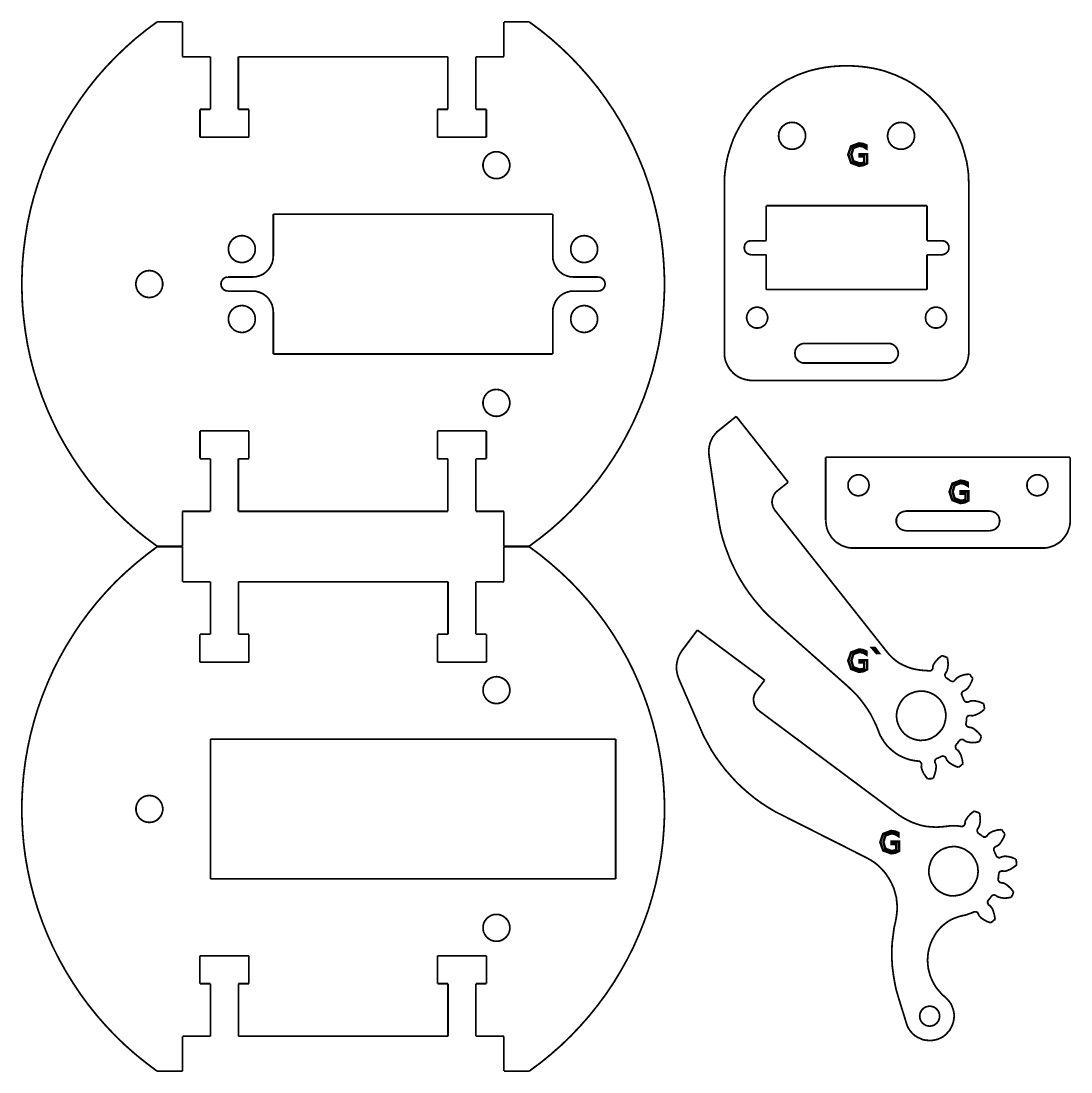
# Model space of a CAD drawing. Extents: x 0.1 to 17.8, y 0.2 to 8.7.
# Drawn here: x 7.062 to 11.5, y 4.226 to 8.665 of the extents above; entities that cross this region are included whole.
import ezdxf

# ---------------------------------------------------------------- set-up
doc = ezdxf.new("R2010")
doc.units = 0
doc.layers.get('0').update_dxf_attribs({"linetype": 'CONTINUOUS'})

msp = doc.modelspace()

# ---------------------------------------------------------------- linework, layer by layer
at = {"color": 0, "const_width": 0.007385}
for points in [[(7.63747, 8.66103), (7.59114, 8.62663), (7.54633, 8.59071), (7.50315, 8.55214), (7.46197, 8.51258), (7.42188, 8.47092), (7.38385, 8.42768), (7.34793, 8.38286), (7.31407, 8.33653), (7.28179, 8.28863), (7.25157, 8.23964), (7.22347, 8.18967), (7.19792, 8.13807), (7.17399, 8.0855), (7.15261, 8.03233), (7.13385, 7.97819), (7.11669, 7.92296), (7.10211, 7.86724), (7.09011, 7.81099), (7.08072, 7.75424), (7.07346, 7.69749), (7.06825, 7.64019), (7.06619, 7.58236), (7.06619, 7.52507), (7.06825, 7.46724), (7.07346, 7.40994), (7.08072, 7.35319), (7.09011, 7.29644), (7.10211, 7.24018), (7.11669, 7.18446), (7.13385, 7.12924), (7.15261, 7.07508), (7.17399, 7.02192), (7.19792, 6.96935), (7.22347, 6.91775), (7.25157, 6.86778), (7.28179, 6.81879), (7.31407, 6.77089), (7.34793, 6.72456), (7.38385, 6.67974), (7.42188, 6.6365), (7.46197, 6.59483), (7.50315, 6.55528), (7.54633, 6.51671), (7.59114, 6.48079), (7.63747, 6.4464)], [(7.74479, 8.66103), (7.63747, 8.66103)], [(7.74479, 8.51361), (7.74479, 8.66103)], [(9.21039, 8.66103), (9.10308, 8.66103)], [(9.10308, 8.66103), (9.10308, 8.51361)], [(9.21039, 6.4464), (9.25672, 6.48079), (9.30154, 6.51671), (9.34478, 6.55528), (9.3859, 6.59483), (9.42551, 6.6365), (9.46354, 6.67974), (9.5, 6.72456), (9.53386, 6.77089), (9.56614, 6.81879), (9.59636, 6.86778), (9.62392, 6.91775), (9.64996, 6.96935), (9.67339, 7.02192), (9.69531, 7.07508), (9.71408, 7.12924), (9.73122, 7.18446), (9.74533, 7.24018), (9.75781, 7.29644), (9.76714, 7.35319), (9.77447, 7.40994), (9.77914, 7.46724), (9.78174, 7.52507), (9.78174, 7.58236), (9.77914, 7.64019), (9.77447, 7.69749), (9.76714, 7.75424), (9.75781, 7.81099), (9.74533, 7.86724), (9.73122, 7.92296), (9.71408, 7.97819), (9.69531, 8.03233), (9.67339, 8.08544), (9.64996, 8.13807), (9.62392, 8.18961), (9.59636, 8.23964), (9.56614, 8.28857), (9.53386, 8.33653), (9.5, 8.38286), (9.46354, 8.42768), (9.42551, 8.47086), (9.3859, 8.51253), (9.34478, 8.55214), (9.30154, 8.59065), (9.25678, 8.62663), (9.21039, 8.66097)], [(7.86301, 8.51361), (7.74479, 8.51361)], [(7.86301, 8.29172), (7.86301, 8.51361)], [(8.86664, 8.51361), (7.98074, 8.51361)], [(7.98074, 8.51361), (7.98074, 8.29172)], [(8.86664, 8.29172), (8.86664, 8.51361)], [(8.98486, 8.51361), (8.98486, 8.29172)], [(9.10308, 8.51361), (8.98492, 8.51361)], [(10.5373, 8.47532), (10.5123, 8.47428), (10.4874, 8.47217), (10.4634, 8.46907), (10.4394, 8.4649), (10.4155, 8.45969), (10.3915, 8.45344), (10.3675, 8.4451), (10.3446, 8.43674), (10.3227, 8.42632), (10.2998, 8.4159), (10.279, 8.40343), (10.2581, 8.38986), (10.2384, 8.37636), (10.2186, 8.36074), (10.1998, 8.34511), (10.1821, 8.32736), (10.1655, 8.30968), (10.1488, 8.2909), (10.1342, 8.27219), (10.1196, 8.25136), (10.1061, 8.23053), (10.0946, 8.20969), (10.0831, 8.18778), (10.0727, 8.16487), (10.0644, 8.14199), (10.0571, 8.11903), (10.0498, 8.09511), (10.0446, 8.07112), (10.0405, 8.04611), (10.0373, 8.02219), (10.0353, 7.99718), (10.0353, 7.97319)], [(10.5373, 8.47532), (10.5665, 8.47532)], [(11.0686, 7.97319), (11.0675, 7.99718), (11.0665, 8.02219), (11.0633, 8.04611), (11.0592, 8.07112), (11.0529, 8.09511), (11.0467, 8.11903), (11.0394, 8.14199), (11.03, 8.16487), (11.0206, 8.18782), (11.0092, 8.20969), (10.9967, 8.23053), (10.9842, 8.25136), (10.9696, 8.27219), (10.954, 8.2909), (10.9384, 8.30968), (10.9217, 8.32736), (10.904, 8.34511), (10.8852, 8.36074), (10.8654, 8.37636), (10.8457, 8.38986), (10.8248, 8.40343), (10.8029, 8.4159), (10.781, 8.42632), (10.7581, 8.43674), (10.7123, 8.45344), (10.6884, 8.45969), (10.6644, 8.4649), (10.6404, 8.46907), (10.6154, 8.47217), (10.5915, 8.47428), (10.5665, 8.47532)], [(7.81874, 8.17404), (7.81874, 8.29172)], [(7.86301, 8.29172), (7.81874, 8.29172)], [(8.0255, 8.29172), (7.98074, 8.29172)], [(8.0255, 8.29172), (8.0255, 8.17404)], [(8.82238, 8.17404), (8.82238, 8.29172)], [(8.82238, 8.29172), (8.86664, 8.29172)], [(8.98486, 8.29172), (9.02914, 8.29172)], [(9.02914, 8.29172), (9.02914, 8.17404)], [(8.0255, 8.17404), (7.81874, 8.17404)], [(9.02914, 8.17404), (8.82238, 8.17404)], [(10.0353, 7.97319), (10.0353, 7.26383)], [(11.0686, 7.26383), (11.0686, 7.97319)], [(10.2123, 7.73676), (10.2123, 7.88465)], [(10.2123, 7.88465), (10.8915, 7.88465)], [(10.8915, 7.88465), (10.8915, 7.73676)], [(8.12864, 7.67193), (8.12864, 7.84901)], [(8.12864, 7.84901), (9.30989, 7.84901)], [(9.30989, 7.84901), (9.30989, 7.67193)], [(10.1488, 7.6774), (10.1425, 7.67844), (10.1362, 7.6805), (10.131, 7.68365), (10.1269, 7.68782), (10.1227, 7.69194), (10.1207, 7.69824), (10.1196, 7.70449), (10.1196, 7.71072), (10.1207, 7.71593), (10.1227, 7.72222), (10.1269, 7.72743), (10.131, 7.73156), (10.1362, 7.73469), (10.1425, 7.73574), (10.1488, 7.73682)], [(10.1488, 7.73676), (10.2123, 7.73676)], [(10.8915, 7.73676), (10.955, 7.73676)], [(10.955, 7.73676), (10.9613, 7.73574), (10.9665, 7.73465), (10.9717, 7.73156), (10.9769, 7.72737), (10.98, 7.72217), (10.9832, 7.71593), (10.9842, 7.71072), (10.9842, 7.70443), (10.9832, 7.69819), (10.98, 7.69194), (10.9769, 7.68778), (10.9717, 7.6836), (10.9665, 7.6805), (10.9613, 7.67839), (10.955, 7.67736)], [(10.2123, 7.6774), (10.1488, 7.6774)], [(10.2123, 7.53049), (10.2123, 7.6774)], [(10.955, 7.6774), (10.8915, 7.6774)], [(10.8915, 7.6774), (10.8915, 7.53049)], [(8.0401, 7.58339), (8.05518, 7.58447), (8.07031, 7.5886), (8.08436, 7.59489), (8.09685, 7.60374), (8.10781, 7.61464), (8.11664, 7.62765), (8.12343, 7.64176), (8.12706, 7.65631), (8.12864, 7.67193)], [(9.30989, 7.67193), (9.31093, 7.65631), (9.31511, 7.64176), (9.32135, 7.62765), (9.33018, 7.61464), (9.34114, 7.60374), (9.35417, 7.59483), (9.36822, 7.5886), (9.38281, 7.58442), (9.39844, 7.58339)], [(7.93647, 7.52403), (7.92757, 7.52561), (7.91928, 7.52974), (7.91297, 7.53651), (7.90886, 7.54432), (7.90728, 7.55371), (7.90886, 7.5631), (7.91297, 7.5709), (7.91928, 7.57764), (7.92757, 7.58182), (7.93647, 7.58339)], [(7.93647, 7.58339), (8.0401, 7.58339)], [(9.39844, 7.58339), (9.50151, 7.58339)], [(9.50151, 7.58339), (9.51096, 7.58188), (9.51878, 7.57769), (9.5255, 7.5709), (9.52968, 7.5631), (9.53125, 7.55371), (9.52968, 7.54432), (9.5255, 7.53651), (9.51878, 7.52979), (9.51096, 7.52561), (9.50151, 7.52403)], [(8.0401, 7.52403), (7.93647, 7.52403)], [(8.12864, 7.43549), (8.12706, 7.45111), (8.12343, 7.46571), (8.11664, 7.47976), (8.10781, 7.49278), (8.09685, 7.50375), (8.08436, 7.51258), (8.07031, 7.51882), (8.05518, 7.523), (8.0401, 7.52403)], [(9.39844, 7.52403), (9.38281, 7.523), (9.36822, 7.51882), (9.35417, 7.51258), (9.34114, 7.50369), (9.33018, 7.49278), (9.32135, 7.47976), (9.31511, 7.46565), (9.31093, 7.45111), (9.30989, 7.43549)], [(9.50151, 7.52403), (9.39844, 7.52403)], [(10.8915, 7.53049), (10.2123, 7.53049)], [(8.12864, 7.2584), (8.12864, 7.43549)], [(9.30989, 7.43549), (9.30989, 7.2584)], [(10.3748, 7.22011), (10.3675, 7.22011), (10.3602, 7.22217), (10.3539, 7.22532), (10.3477, 7.22944), (10.3425, 7.23465), (10.3383, 7.24094), (10.3352, 7.24718), (10.3342, 7.25444), (10.3331, 7.26178), (10.3342, 7.26801), (10.3352, 7.27528), (10.3383, 7.28157), (10.3425, 7.28782), (10.3477, 7.29303), (10.3539, 7.29719), (10.3602, 7.30029), (10.3675, 7.3024), (10.3748, 7.3024)], [(10.3748, 7.3024), (10.7289, 7.3024)], [(10.7289, 7.3024), (10.7363, 7.3024), (10.7425, 7.30029), (10.7498, 7.29719), (10.755, 7.29303), (10.7602, 7.28782), (10.7644, 7.28157), (10.7675, 7.27528), (10.7696, 7.26801), (10.7706, 7.26178), (10.7696, 7.25444), (10.7675, 7.24718), (10.7644, 7.24094), (10.7602, 7.23465), (10.755, 7.22944), (10.7498, 7.22532), (10.7425, 7.22217), (10.7363, 7.22011), (10.7289, 7.22011)], [(9.30989, 7.2584), (8.12864, 7.2584)], [(10.0353, 7.26383), (10.0353, 7.25239), (10.0373, 7.23986), (10.0405, 7.22737), (10.0457, 7.21593), (10.0509, 7.20551), (10.0571, 7.1951), (10.0655, 7.18571), (10.0738, 7.17632), (10.0832, 7.16906), (10.0936, 7.16178), (10.105, 7.15657), (10.1165, 7.1524), (10.129, 7.14925), (10.1405, 7.14719), (10.153, 7.14615)], [(10.9498, 7.14615), (10.9623, 7.14719), (10.9748, 7.14925), (10.9873, 7.1524), (10.9987, 7.15657), (11.0092, 7.16178), (11.0196, 7.16906), (11.029, 7.17632), (11.0384, 7.18571), (11.0456, 7.19504), (11.0529, 7.20546), (11.0581, 7.21588), (11.0623, 7.22737), (11.0654, 7.23986), (11.0675, 7.25233), (11.0685, 7.26383)], [(10.7289, 7.22011), (10.3748, 7.22011)], [(10.1529, 7.14615), (10.9498, 7.14615)], [(10.0143, 6.93744), (10.0852, 6.99474)], [(10.0852, 6.99474), (10.305, 6.71664)], [(7.81874, 6.81569), (7.81874, 6.93343)], [(7.81874, 6.93338), (8.0255, 6.93338)], [(8.0255, 6.93338), (8.0255, 6.81569)], [(8.82238, 6.81569), (8.82238, 6.93343)], [(8.82238, 6.93338), (9.02914, 6.93338)], [(9.02914, 6.93338), (9.02914, 6.81569)], [(9.9706, 6.82807), (9.96957, 6.84164), (9.96957, 6.85514), (9.97162, 6.86871), (9.97478, 6.88226), (9.97999, 6.89475), (9.98622, 6.90722), (9.99457, 6.91872), (10.0039, 6.92914), (10.0143, 6.9375)], [(7.86301, 6.81569), (7.81874, 6.81569)], [(7.86301, 6.59381), (7.86301, 6.81569)], [(8.0255, 6.81569), (7.98074, 6.81569)], [(7.98074, 6.81569), (7.98074, 6.59381)], [(8.82238, 6.81569), (8.86664, 6.81569)], [(8.86664, 6.59381), (8.86664, 6.81569)], [(8.98486, 6.81569), (9.02914, 6.81569)], [(8.98486, 6.81569), (8.98486, 6.59381)], [(10.0081, 6.57389), (9.9706, 6.82807)], [(11.4966, 6.822), (10.4633, 6.822)], [(10.4633, 6.55637), (10.4633, 6.822)], [(11.4966, 6.822), (11.4966, 6.55637)], [(10.305, 6.71664), (10.2591, 6.68018)], [(10.2591, 6.68018), (10.2518, 6.67389), (10.2466, 6.66661), (10.2425, 6.65826), (10.2394, 6.64996), (10.2372, 6.64057), (10.2362, 6.63118), (10.2383, 6.62185), (10.2404, 6.6135), (10.2445, 6.60514), (10.2497, 6.59685)], [(7.74479, 6.4464), (7.74479, 6.59381)], [(7.74479, 6.59381), (7.86301, 6.59381)], [(7.98074, 6.59381), (8.86664, 6.59381)], [(8.98486, 6.59381), (9.10308, 6.59381)], [(9.10308, 6.59381), (9.10308, 6.44646)], [(10.2477, 6.12913), (10.2237, 6.15099), (10.2008, 6.17389), (10.18, 6.19786), (10.1591, 6.22288), (10.1393, 6.24892), (10.1216, 6.27496), (10.1039, 6.30306), (10.0883, 6.33014), (10.0737, 6.35932), (10.0602, 6.38851), (10.0487, 6.41868), (10.0373, 6.44889), (10.0279, 6.47911), (10.0195, 6.51036), (10.0133, 6.54264), (10.0081, 6.57389)], [(10.2498, 6.59685), (10.7216, 6.00097)], [(10.8028, 6.51161), (10.7924, 6.51367), (10.7862, 6.51579), (10.782, 6.51785), (10.7768, 6.521), (10.7726, 6.52512), (10.7695, 6.52929), (10.7664, 6.5345), (10.7643, 6.53971), (10.7622, 6.54492), (10.7622, 6.56158), (10.7643, 6.56679), (10.7664, 6.572), (10.7695, 6.57721), (10.7726, 6.58138), (10.7768, 6.58556), (10.782, 6.58865), (10.7862, 6.59076), (10.7924, 6.59283), (10.7976, 6.59386), (10.8028, 6.59494)], [(10.8028, 6.59494), (11.157, 6.59494)], [(11.157, 6.59494), (11.1633, 6.59386), (11.1685, 6.59283), (11.1737, 6.59076), (11.1789, 6.58865), (11.1831, 6.58556), (11.1872, 6.58138), (11.1913, 6.57721), (11.1945, 6.572), (11.1966, 6.56679), (11.1976, 6.56158), (11.1987, 6.55637), (11.1987, 6.55013), (11.1976, 6.54492), (11.1966, 6.53971), (11.1945, 6.5345), (11.1913, 6.52929), (11.1872, 6.52512), (11.1831, 6.521), (11.1789, 6.51785), (11.1737, 6.51579), (11.1685, 6.51367), (11.1633, 6.51264), (11.157, 6.51161)], [(10.582, 6.43869), (10.5716, 6.43869), (10.5622, 6.43972), (10.5529, 6.44179), (10.5341, 6.44808), (10.5258, 6.45221), (10.5091, 6.46262), (10.5018, 6.46892), (10.4946, 6.47618), (10.4883, 6.48346), (10.4779, 6.50017), (10.4737, 6.50846), (10.4696, 6.51785), (10.4675, 6.52724), (10.4654, 6.53657), (10.4644, 6.54699), (10.4633, 6.55637)], [(11.4966, 6.55637), (11.4966, 6.54704), (11.4956, 6.53662), (11.4935, 6.52724), (11.4903, 6.51785), (11.4872, 6.50851), (11.4831, 6.50017), (11.4779, 6.49181), (11.4716, 6.4835), (11.4653, 6.47618), (11.4591, 6.46892), (11.4518, 6.46267), (11.4435, 6.45747), (11.4351, 6.45225), (11.4268, 6.44808), (11.4174, 6.44493), (11.408, 6.44183), (11.3987, 6.43972), (11.3882, 6.43869), (11.3789, 6.43869)], [(11.157, 6.51161), (10.8028, 6.51161)], [(7.63732, 6.44379), (7.59147, 6.4094), (7.54665, 6.37294), (7.50342, 6.33496), (7.46175, 6.29536), (7.42215, 6.25369), (7.38417, 6.21044), (7.34819, 6.16564), (7.31386, 6.11931), (7.28207, 6.0714), (7.25185, 6.02246), (7.22374, 5.97244), (7.19769, 5.9209), (7.17426, 5.86828), (7.15289, 5.81515), (7.13362, 5.76096), (7.11697, 5.70578), (7.10238, 5.65001), (7.09039, 5.59381), (7.08051, 5.537), (7.07324, 5.48025), (7.06853, 5.42242), (7.06592, 5.36513), (7.06592, 5.30783), (7.06853, 5.25006), (7.07324, 5.19276), (7.08051, 5.13596), (7.09039, 5.07921), (7.10238, 5.02294), (7.11697, 4.96724), (7.13362, 4.912), (7.15289, 4.85786), (7.17426, 4.80469), (7.19769, 4.75211), (7.22374, 4.70053), (7.25185, 4.65056), (7.28207, 4.60156), (7.31386, 4.55365), (7.34819, 4.50732), (7.38417, 4.46251), (7.42215, 4.41932), (7.46175, 4.37765), (7.50342, 4.33751), (7.54665, 4.29953), (7.59147, 4.26357), (7.63732, 4.22922)], [(7.74511, 6.44379), (7.63726, 6.44379)], [(7.63747, 6.4464), (7.74479, 6.4464)], [(7.74511, 6.2959), (7.74511, 6.44379)], [(9.10308, 6.4464), (9.21044, 6.4464)], [(9.21072, 6.44379), (9.1034, 6.44379)], [(9.1034, 6.44379), (9.1034, 6.2959)], [(9.21072, 4.22922), (9.25706, 4.26361), (9.30132, 4.29953), (9.34457, 4.33757), (9.38624, 4.37765), (9.42583, 4.41932), (9.46386, 4.46257), (9.49978, 4.50732), (9.53418, 4.55365), (9.56646, 4.60161), (9.59614, 4.65056), (9.62424, 4.70057), (9.65028, 4.75211), (9.67372, 4.80474), (9.6951, 4.85786), (9.71436, 4.912), (9.73107, 4.96724), (9.74561, 5.02294), (9.7576, 5.07921), (9.76747, 5.13596), (9.77479, 5.19276), (9.77946, 5.25006), (9.78207, 5.30783), (9.78207, 5.36513), (9.77946, 5.42242), (9.77479, 5.48025), (9.76747, 5.537), (9.7576, 5.59381), (9.74561, 5.65007), (9.73107, 5.70578), (9.71436, 5.76096), (9.6951, 5.81515), (9.67372, 5.86828), (9.65028, 5.9209), (9.62424, 5.97244), (9.59614, 6.02246), (9.56646, 6.0714), (9.53418, 6.11931), (9.49978, 6.16569), (9.46386, 6.21044), (9.42583, 6.25369), (9.38624, 6.29536), (9.34457, 6.33496), (9.30132, 6.37299), (9.25706, 6.40944), (9.21072, 6.44379)], [(11.3789, 6.43869), (10.582, 6.43869)], [(7.86279, 6.2959), (7.74507, 6.2959)], [(7.86279, 6.07454), (7.86279, 6.2959)], [(8.86697, 6.2959), (7.98107, 6.2959)], [(7.98107, 6.2959), (7.98107, 6.07454)], [(8.86697, 6.07454), (8.86697, 6.2959)], [(9.1034, 6.2959), (8.98519, 6.2959)], [(8.98519, 6.2959), (8.98519, 6.07454)], [(10.5581, 5.85308), (10.2477, 6.12913)], [(9.85553, 6.00456), (9.92117, 6.09207)], [(9.92117, 6.09207), (10.2056, 5.88058)], [(7.81853, 5.95628), (7.81853, 6.07454)], [(7.86279, 6.07454), (7.81853, 6.07454)], [(8.02533, 6.07454), (7.98107, 6.07454)], [(8.02533, 6.07454), (8.02533, 5.95628)], [(8.82269, 5.95628), (8.82269, 6.07454)], [(8.82269, 6.07454), (8.86697, 6.07454)], [(8.98519, 6.07454), (9.02946, 6.07454)], [(9.02946, 6.07454), (9.02946, 5.95628)], [(9.84201, 5.88792), (9.83783, 5.90039), (9.83469, 5.91396), (9.83262, 5.92746), (9.83262, 5.94103), (9.83469, 5.95454), (9.83783, 5.9681), (9.84201, 5.98058), (9.84825, 5.99311), (9.85553, 6.00456)], [(10.7216, 6.00097), (10.7331, 5.98747), (10.7456, 5.97493), (10.7591, 5.96349), (10.7737, 5.95307), (10.7893, 5.94472), (10.806, 5.93744), (10.8227, 5.93121), (10.8394, 5.92703), (10.857, 5.92389), (10.8748, 5.92182)], [(8.02533, 5.95628), (7.81853, 5.95628)], [(9.02946, 5.95628), (8.82269, 5.95628)], [(10.9164, 5.93431), (10.9175, 5.94265), (10.9227, 5.95204), (10.9279, 5.95931), (10.9404, 5.97288), (10.955, 5.98432)], [(10.955, 5.98432), (10.9581, 5.98329), (10.9612, 5.98221), (10.9633, 5.98118), (10.9664, 5.98014), (10.9696, 5.97906), (10.9716, 5.97803), (10.9748, 5.977), (10.9779, 5.97592)], [(10.9779, 5.97597), (10.98, 5.96035), (10.981, 5.94581), (10.9789, 5.93018), (10.9758, 5.91868), (10.9716, 5.91243)], [(10.8748, 5.92182), (10.8873, 5.92182), (10.8904, 5.92079), (10.8936, 5.92079), (10.8967, 5.91971), (10.8998, 5.91971)], [(10.9164, 5.93431), (10.9164, 5.93121), (10.9154, 5.92806), (10.9133, 5.92492), (10.9112, 5.92285), (10.9081, 5.92079), (10.906, 5.91971), (10.8997, 5.91971)], [(10.9737, 5.89057), (10.9716, 5.8916), (10.9696, 5.89475), (10.9685, 5.89789), (10.9674, 5.90104), (10.9674, 5.90414), (10.9685, 5.90728), (10.9696, 5.90935), (10.9716, 5.91249)], [(11.0112, 5.88222), (11.0175, 5.88954), (11.0258, 5.89475), (11.0341, 5.89887), (11.0519, 5.90408), (11.0706, 5.90619)], [(11.0706, 5.90619), (11.0748, 5.90201), (11.0758, 5.89996), (11.0778, 5.89681), (11.08, 5.89475), (11.082, 5.89268), (11.0831, 5.89063), (11.0852, 5.88747)], [(9.93365, 5.67643), (9.84201, 5.88792)], [(10.2055, 5.88058), (10.1701, 5.83371)], [(10.9737, 5.89057), (10.9758, 5.88851), (10.9779, 5.88743), (10.98, 5.88536), (10.982, 5.88433), (10.9841, 5.88325), (10.9862, 5.88118), (10.9872, 5.88015), (10.9893, 5.87804)], [(11.0112, 5.88222), (11.0091, 5.88015), (11.0071, 5.8781), (11.005, 5.87597), (11.0018, 5.87494), (10.9987, 5.87494), (10.9956, 5.87597), (10.9925, 5.87706), (10.9893, 5.8781)], [(11.0852, 5.88743), (11.08, 5.87392), (11.0727, 5.85932), (11.0643, 5.84685), (11.056, 5.83951), (11.0477, 5.83539)], [(10.1701, 5.83371), (10.1649, 5.82438), (10.1607, 5.815), (10.1587, 5.80458), (10.1587, 5.79417), (10.1597, 5.78478), (10.1629, 5.77436), (10.1681, 5.766), (10.1743, 5.75771), (10.1827, 5.75038)], [(10.6873, 5.66347), (10.6779, 5.68744), (10.6664, 5.71143), (10.6549, 5.73432), (10.6414, 5.75618), (10.6268, 5.77701), (10.6112, 5.79785), (10.5946, 5.81765), (10.5768, 5.83535), (10.5581, 5.85308)], [(11.0393, 5.8156), (11.0383, 5.81868), (11.0383, 5.82497), (11.0393, 5.82807), (11.0404, 5.83018), (11.0425, 5.83225), (11.0456, 5.83431), (11.0477, 5.83539)], [(11.0393, 5.8156), (11.0404, 5.81347), (11.0414, 5.81142), (11.0425, 5.80826), (11.0436, 5.80621), (11.0446, 5.80414), (11.0456, 5.80203), (11.0467, 5.79997), (11.0477, 5.7979)], [(11.0685, 5.78956), (11.0654, 5.78847), (11.0622, 5.78743), (11.0591, 5.78847), (11.056, 5.78847), (11.0528, 5.79058), (11.0487, 5.79471), (11.0476, 5.79785)], [(11.0685, 5.78956), (11.0768, 5.79264), (11.0862, 5.79372), (11.0966, 5.79264), (11.1143, 5.78851), (11.131, 5.78119)], [(11.131, 5.78119), (11.1321, 5.77806), (11.1321, 5.77496), (11.1331, 5.77285), (11.1331, 5.7666), (11.1342, 5.76346), (11.1342, 5.75722)], [(10.1826, 5.75038), (10.7712, 5.31185)], [(11.0591, 5.71767), (11.0591, 5.72076), (11.0602, 5.7239), (11.0623, 5.72706), (11.0643, 5.72911), (11.0675, 5.73014), (11.0706, 5.73122), (11.0769, 5.73122)], [(11.1341, 5.75722), (11.1227, 5.74789), (11.1102, 5.73953), (11.0956, 5.73329), (11.0842, 5.73014), (11.0768, 5.73118)], [(11.0706, 5.68121), (11.0674, 5.68224), (11.0643, 5.68326), (11.0622, 5.68435), (11.0602, 5.68642), (11.0581, 5.68956), (11.057, 5.69271), (11.056, 5.69581), (11.057, 5.69894)], [(11.0591, 5.71767), (11.0591, 5.71556), (11.0581, 5.71349), (11.0581, 5.70622), (11.057, 5.70307), (11.057, 5.69889)], [(11.0706, 5.68121), (11.08, 5.68012), (11.0883, 5.676), (11.0966, 5.66971), (11.1102, 5.65722), (11.1216, 5.64264)], [(10.2805, 5.30979), (10.2493, 5.32542), (10.2201, 5.3431), (10.191, 5.36187), (10.1638, 5.38162), (10.1368, 5.40354), (10.1107, 5.42643), (10.0857, 5.45042), (10.0628, 5.47537), (10.0399, 5.50142), (10.0191, 5.52854), (9.99929, 5.55561), (9.98053, 5.58475), (9.94721, 5.64518), (9.93365, 5.67643)], [(10.855, 5.53847), (10.8383, 5.54058), (10.8216, 5.54368), (10.8049, 5.54889), (10.7893, 5.55518), (10.7737, 5.56244), (10.7591, 5.57183), (10.7456, 5.58225), (10.7331, 5.59369), (10.7216, 5.60514), (10.7112, 5.61871), (10.7018, 5.63331), (10.6935, 5.64785), (10.6872, 5.66347)], [(11.1216, 5.64264), (11.1206, 5.63954), (11.1195, 5.63639), (11.1185, 5.63433), (11.1174, 5.63118), (11.1164, 5.62804), (11.1143, 5.62597), (11.1132, 5.62283), (11.1122, 5.62076)], [(7.86279, 5.04118), (7.86279, 5.63183)], [(7.86279, 5.63183), (9.57579, 5.63183)], [(9.57579, 5.63183), (9.57579, 5.04118)], [(11.0195, 5.58643), (11.0164, 5.58849), (11.0143, 5.59056), (11.0123, 5.59685), (11.0123, 5.60308), (11.0133, 5.60514), (11.0153, 5.60829)], [(11.0269, 5.62392), (11.0258, 5.62181), (11.0237, 5.61974), (11.0227, 5.61768), (11.0216, 5.61556), (11.0195, 5.6135), (11.0184, 5.61247), (11.0164, 5.61035), (11.0153, 5.60829)], [(11.0269, 5.62392), (11.031, 5.62804), (11.0341, 5.62913), (11.0373, 5.63015), (11.0435, 5.63015), (11.0467, 5.6281), (11.0487, 5.62597)], [(11.1122, 5.62076), (11.0977, 5.61768), (11.082, 5.6166), (11.0664, 5.61871), (11.056, 5.62181), (11.0487, 5.62597)], [(10.9269, 5.53017), (10.9258, 5.53222), (10.9247, 5.53538), (10.9247, 5.53847), (10.9258, 5.54161), (10.9269, 5.54476), (10.931, 5.54889), (10.9341, 5.551)], [(10.9518, 5.55826), (10.9477, 5.55621), (10.9456, 5.55512), (10.9435, 5.5541), (10.9415, 5.553), (10.9393, 5.55197), (10.9362, 5.55094), (10.9341, 5.55094)], [(10.9518, 5.55826), (10.955, 5.55935), (10.9581, 5.56039), (10.9612, 5.55935), (10.9644, 5.55826), (10.9675, 5.55724), (10.9696, 5.55518), (10.9716, 5.55203), (10.9727, 5.54997)], [(11.0247, 5.51243), (11.0102, 5.51764), (10.9966, 5.52496), (10.9842, 5.53326), (10.9758, 5.54264), (10.9727, 5.54992)], [(11.0195, 5.58643), (11.0258, 5.58014), (11.031, 5.57183), (11.0352, 5.56347), (11.0404, 5.54579), (11.0435, 5.52701)], [(10.855, 5.53847), (10.8581, 5.53847), (10.8612, 5.53743), (10.8654, 5.53326), (10.8675, 5.53017), (10.8685, 5.52701), (10.8685, 5.52078)], [(10.8945, 5.46349), (10.8852, 5.47493), (10.8768, 5.48747), (10.8706, 5.50201), (10.8675, 5.51351), (10.8685, 5.52078)], [(10.9269, 5.53017), (10.93, 5.52078), (10.93, 5.51139), (10.9289, 5.50097), (10.9247, 5.48432), (10.9185, 5.46664)], [(11.0435, 5.52701), (11.0414, 5.52496), (11.0383, 5.52393), (11.0362, 5.52181), (11.0341, 5.51975), (11.0321, 5.51768), (11.0289, 5.51557), (11.0269, 5.51454), (11.0248, 5.51247)], [(10.9185, 5.46664), (10.9154, 5.46556), (10.9123, 5.46556), (10.9091, 5.46451), (10.9029, 5.46451), (10.9008, 5.46349), (10.8945, 5.46349)], [(11.0524, 5.27746), (11.0534, 5.28581), (11.0587, 5.29417), (11.0639, 5.30246), (11.0764, 5.31603), (11.0909, 5.32747)], [(11.0909, 5.32747), (11.0972, 5.32542), (11.0993, 5.32433), (11.1024, 5.32329), (11.1055, 5.32226), (11.1076, 5.32124), (11.1107, 5.32015), (11.1139, 5.31912)], [(10.6357, 5.13058), (10.2805, 5.30979)], [(10.7712, 5.31185), (10.7888, 5.3004), (10.8076, 5.28999), (10.8274, 5.2806), (10.8472, 5.27333), (10.867, 5.26704), (10.8878, 5.26292), (10.9086, 5.26079), (10.9305, 5.25976), (10.9513, 5.26079), (10.9722, 5.26292)], [(11.1139, 5.31912), (11.1159, 5.3035), (11.117, 5.28896), (11.1149, 5.27333), (11.1118, 5.26183), (11.1076, 5.25558)], [(10.9722, 5.26292), (10.9805, 5.26394), (10.9878, 5.26497), (11.0201, 5.26497), (11.0274, 5.26394), (11.0357, 5.26292)], [(11.0524, 5.27746), (11.0524, 5.27436), (11.0514, 5.27121), (11.0493, 5.26812), (11.0472, 5.266), (11.0441, 5.26394), (11.042, 5.26292), (11.0357, 5.26292)], [(11.1097, 5.23269), (11.1076, 5.23475), (11.1055, 5.2379), (11.1045, 5.241), (11.1035, 5.24311), (11.1035, 5.24729), (11.1045, 5.24935), (11.1055, 5.2525), (11.1076, 5.25558)], [(11.1472, 5.22537), (11.1535, 5.23269), (11.1618, 5.2379), (11.1701, 5.24208), (11.1878, 5.24729), (11.2066, 5.24935)], [(11.2066, 5.24935), (11.2087, 5.24729), (11.2107, 5.24517), (11.2118, 5.24208), (11.2139, 5.23996), (11.2159, 5.2379), (11.218, 5.23583), (11.2191, 5.23269), (11.2211, 5.23063)], [(11.1097, 5.23269), (11.1118, 5.23167), (11.1139, 5.23058), (11.1159, 5.22851), (11.118, 5.22749), (11.1201, 5.2264), (11.1253, 5.22119)], [(11.1472, 5.22537), (11.1451, 5.22228), (11.1431, 5.22125), (11.1409, 5.21913), (11.1379, 5.2181), (11.1316, 5.2181), (11.1285, 5.22017), (11.1253, 5.22125)], [(11.2211, 5.23058), (11.2159, 5.21604), (11.2087, 5.2035), (11.2003, 5.19), (11.192, 5.18267), (11.1847, 5.17854)], [(11.1753, 5.15875), (11.1743, 5.16183), (11.1743, 5.16813), (11.1753, 5.17122), (11.1764, 5.17333), (11.1784, 5.1754), (11.1816, 5.17746), (11.1847, 5.17854)], [(11.1753, 5.15875), (11.1764, 5.15663), (11.1774, 5.15457), (11.1785, 5.15142), (11.1795, 5.14936), (11.1806, 5.14729), (11.1816, 5.14518), (11.1827, 5.14312), (11.1837, 5.13997)], [(10.7597, 4.866), (10.7629, 4.88579), (10.7649, 4.90457), (10.7659, 4.92437), (10.7639, 4.94412), (10.7618, 4.96392), (10.7566, 4.98269), (10.7514, 5.00142), (10.7431, 5.02018), (10.7337, 5.03787), (10.7232, 5.05458), (10.7118, 5.07021), (10.6982, 5.08475), (10.6847, 5.09831), (10.6691, 5.11079), (10.6524, 5.12121), (10.6357, 5.13058)], [(11.2045, 5.13271), (11.2014, 5.13162), (11.1982, 5.13058), (11.1951, 5.13058), (11.192, 5.13162), (11.1889, 5.13374), (11.1868, 5.13476), (11.1847, 5.13792), (11.1837, 5.13997)], [(11.2045, 5.13271), (11.2128, 5.13579), (11.2222, 5.13688), (11.2326, 5.13579), (11.2503, 5.13167), (11.267, 5.12435)], [(11.267, 5.12435), (11.2681, 5.12121), (11.2681, 5.11811), (11.2691, 5.116), (11.2691, 5.1129), (11.2702, 5.10975), (11.2702, 5.10351), (11.2712, 5.10037)], [(11.1951, 5.06082), (11.1951, 5.05871), (11.1941, 5.05664), (11.1941, 5.04937), (11.193, 5.04622), (11.193, 5.04204)], [(11.1951, 5.06082), (11.1951, 5.06392), (11.1962, 5.06706), (11.1982, 5.07021), (11.2003, 5.07226), (11.2034, 5.07329), (11.2066, 5.07438), (11.2128, 5.07438)], [(11.2712, 5.10037), (11.2587, 5.09104), (11.2462, 5.08268), (11.2316, 5.07644), (11.2212, 5.07329), (11.2128, 5.07433)], [(9.57579, 5.04118), (7.86279, 5.04118)], [(11.2066, 5.02436), (11.2003, 5.02642), (11.1982, 5.0275), (11.1962, 5.02957), (11.1941, 5.03271), (11.193, 5.03581), (11.192, 5.03896), (11.193, 5.0421)], [(11.2066, 5.02436), (11.2159, 5.02333), (11.2243, 5.01915), (11.2326, 5.01292), (11.2462, 5.00038), (11.2577, 4.98579)], [(11.1628, 4.96707), (11.1649, 4.96913), (11.168, 4.97125), (11.1701, 4.97228), (11.1732, 4.97331), (11.1764, 4.97331), (11.1795, 4.97228), (11.1826, 4.97125), (11.1847, 4.96913)], [(11.2483, 4.96392), (11.2337, 4.96083), (11.218, 4.95975), (11.2024, 4.96186), (11.192, 4.96496), (11.1847, 4.96913)], [(11.2576, 4.98579), (11.2566, 4.98269), (11.2555, 4.97954), (11.2544, 4.97749), (11.2534, 4.97433), (11.2524, 4.97125), (11.2503, 4.96913), (11.2492, 4.96604), (11.2482, 4.96392)], [(11.1555, 4.92958), (11.1524, 4.93164), (11.1503, 4.93371), (11.1493, 4.93685), (11.1482, 4.93892), (11.1482, 4.94521), (11.1493, 4.94829), (11.1514, 4.95144)], [(11.1628, 4.96707), (11.1618, 4.96496), (11.1607, 4.96289), (11.1586, 4.96083), (11.1576, 4.95871), (11.1555, 4.95665), (11.1545, 4.95458), (11.1524, 4.9535), (11.1514, 4.95144)], [(11.1555, 4.92958), (11.1618, 4.92329), (11.168, 4.91499), (11.1712, 4.90663), (11.1764, 4.88894), (11.1795, 4.87017)], [(11.041, 4.88579), (11.0253, 4.88167), (11.0087, 4.87538), (10.9941, 4.86914), (10.9795, 4.86079), (10.966, 4.85037), (10.9534, 4.83996), (10.942, 4.82747), (10.9316, 4.815)], [(11.0889, 4.90142), (11.0826, 4.89833), (11.0774, 4.89621), (11.0711, 4.89415), (11.0649, 4.89208), (11.0597, 4.88997), (11.0534, 4.88792), (11.0472, 4.88688), (11.0409, 4.88579)], [(11.0889, 4.90142), (11.0909, 4.9025), (11.0972, 4.9025), (11.1003, 4.90142), (11.1035, 4.90039), (11.1055, 4.89833), (11.1076, 4.89518), (11.1087, 4.89312)], [(11.1607, 4.85558), (11.1462, 4.86079), (11.1327, 4.86811), (11.1201, 4.87642), (11.1118, 4.88579), (11.1087, 4.89312)], [(10.7701, 4.54308), (10.7607, 4.57542), (10.7545, 4.60667), (10.7493, 4.63894), (10.7451, 4.67122), (10.7431, 4.70458), (10.7431, 4.73687), (10.7441, 4.76915), (10.7483, 4.80149), (10.7524, 4.83376), (10.7597, 4.86604)], [(11.1795, 4.87017), (11.1774, 4.86811), (11.1743, 4.86708), (11.1722, 4.86496), (11.1701, 4.8629), (11.168, 4.86083), (11.1649, 4.85872), (11.1628, 4.85769), (11.1607, 4.85563)], [(10.9316, 4.815), (10.9222, 4.79937), (10.9139, 4.78375), (10.9066, 4.76704), (10.9014, 4.75038), (10.8972, 4.73269), (10.8951, 4.71496), (10.8941, 4.69726), (10.8951, 4.67958), (10.8972, 4.66183), (10.9014, 4.64518), (10.9066, 4.6275), (10.9139, 4.61187), (10.9222, 4.59517), (10.9316, 4.58062), (10.9545, 4.5535), (10.968, 4.54204)], [(7.81853, 4.59847), (7.81853, 4.71619)], [(7.81853, 4.71619), (8.02528, 4.71619)], [(8.02533, 4.71619), (8.02533, 4.59847)], [(8.82269, 4.59847), (8.82269, 4.71619)], [(8.82269, 4.71619), (9.02946, 4.71619)], [(9.02946, 4.71619), (9.02946, 4.59847)], [(7.86279, 4.59847), (7.81853, 4.59847)], [(7.86279, 4.37663), (7.86279, 4.59847)], [(8.02533, 4.59847), (7.98107, 4.59847)], [(7.98107, 4.59847), (7.98107, 4.37663)], [(8.82269, 4.59847), (8.86697, 4.59847)], [(8.86697, 4.37663), (8.86697, 4.59847)], [(8.98519, 4.59847), (9.02946, 4.59847)], [(8.98519, 4.59847), (8.98519, 4.37663)], [(10.8045, 4.43164), (10.7701, 4.54308)], [(10.968, 4.54204), (10.9774, 4.53271), (10.9857, 4.52333), (10.9931, 4.51292), (10.9983, 4.50043), (11.0024, 4.48893), (11.0055, 4.47646), (11.0066, 4.46289), (11.0055, 4.45042), (11.0035, 4.43793), (10.9993, 4.4254), (10.9941, 4.41396), (10.9878, 4.40246), (10.9795, 4.39312), (10.9711, 4.38374), (10.9607, 4.37543), (10.9493, 4.36914), (10.9378, 4.36393), (10.9253, 4.36079), (10.9128, 4.35872), (10.8992, 4.35872), (10.8868, 4.35981), (10.8743, 4.36187), (10.8628, 4.36708), (10.8513, 4.37229), (10.8398, 4.37956), (10.8305, 4.38792), (10.8222, 4.39725), (10.8149, 4.40767), (10.8086, 4.41917), (10.8045, 4.43164)], [(7.74511, 4.22922), (7.74511, 4.37663)], [(7.74511, 4.37663), (7.86279, 4.37663)], [(7.98107, 4.37663), (8.86697, 4.37663)], [(8.98519, 4.37663), (9.1034, 4.37663)], [(9.1034, 4.37663), (9.1034, 4.22922)], [(7.63732, 4.22922), (7.74511, 4.22922)], [(9.1034, 4.22922), (9.21072, 4.22922)]]:
    msp.add_lwpolyline(points, dxfattribs=at)
for points in [[(10.3779, 8.17947), (10.3779, 8.17111), (10.3759, 8.16385), (10.3727, 8.15549), (10.3696, 8.14925), (10.3644, 8.14199), (10.3519, 8.13157), (10.3446, 8.12842), (10.3373, 8.12532), (10.3289, 8.12321), (10.3133, 8.12321), (10.305, 8.12532), (10.2977, 8.12842), (10.2904, 8.13157), (10.2779, 8.14199), (10.2738, 8.14925), (10.2696, 8.15549), (10.2664, 8.16385), (10.2654, 8.17111), (10.2644, 8.17947), (10.2654, 8.18782), (10.2664, 8.19612), (10.2696, 8.20344), (10.2738, 8.21072), (10.2779, 8.21696), (10.2904, 8.22737), (10.2977, 8.23156), (10.305, 8.23469), (10.3133, 8.23574), (10.3217, 8.23676), (10.3289, 8.23574), (10.3373, 8.23469), (10.3446, 8.23156), (10.3519, 8.22737), (10.3644, 8.21696), (10.3696, 8.21072), (10.3727, 8.20344), (10.3759, 8.19612), (10.3779, 8.18782), (10.3779, 8.17947)], [(10.8383, 8.17947), (10.8383, 8.17111), (10.8363, 8.16385), (10.8342, 8.15549), (10.83, 8.14925), (10.8248, 8.14199), (10.8196, 8.13678), (10.8123, 8.13157), (10.8061, 8.12842), (10.7977, 8.12532), (10.7905, 8.12321), (10.7738, 8.12321), (10.7665, 8.12532), (10.7581, 8.12842), (10.7509, 8.13157), (10.7446, 8.13678), (10.7394, 8.14199), (10.7342, 8.14925), (10.73, 8.15549), (10.728, 8.16385), (10.7259, 8.17111), (10.7248, 8.17947), (10.7259, 8.18782), (10.728, 8.19612), (10.73, 8.20344), (10.7342, 8.21072), (10.7394, 8.21696), (10.7446, 8.22217), (10.7509, 8.22737), (10.7581, 8.23156), (10.7665, 8.23469), (10.7738, 8.23574), (10.7821, 8.23676), (10.7905, 8.23574), (10.7977, 8.23469), (10.8061, 8.23156), (10.8123, 8.22737), (10.8196, 8.22217), (10.8248, 8.21696), (10.83, 8.21072), (10.8342, 8.20344), (10.8363, 8.19612), (10.8383, 8.18782), (10.8383, 8.17947)], [(9.07135, 7.99903), (9.05989, 8.00006), (9.04839, 8.00375), (9.03797, 8.00944), (9.02919, 8.01779), (9.02235, 8.02718), (9.01774, 8.03808), (9.01514, 8.04958), (9.01514, 8.06153), (9.01774, 8.07303), (9.02235, 8.08393), (9.02919, 8.09386), (9.03797, 8.10167), (9.04839, 8.10736), (9.05989, 8.11154), (9.07135, 8.11257), (9.08333, 8.11154), (9.09478, 8.10736), (9.10465, 8.10167), (9.11356, 8.09386), (9.12082, 8.08393), (9.12549, 8.07303), (9.1281, 8.06153), (9.1281, 8.04958), (9.12549, 8.03808), (9.12082, 8.02718), (9.11356, 8.01779), (9.10465, 8.00944), (9.09478, 8.00375), (9.08333, 8.00006), (9.07135, 7.99903)], [(7.99582, 7.64432), (7.98383, 7.64589), (7.97239, 7.64953), (7.96251, 7.65528), (7.95361, 7.66308), (7.94635, 7.67296), (7.94168, 7.68392), (7.93907, 7.69536), (7.93907, 7.70736), (7.94168, 7.71881), (7.94635, 7.72976), (7.95361, 7.73915), (7.96251, 7.74744), (7.97239, 7.75319), (7.98383, 7.75683), (7.99582, 7.7584), (8.00781, 7.75683), (8.01872, 7.75319), (8.02914, 7.74744), (8.03803, 7.73915), (8.04476, 7.72976), (8.04997, 7.71881), (8.05208, 7.70736), (8.05208, 7.69536), (8.04997, 7.68392), (8.04476, 7.67296), (8.03803, 7.66308), (8.02914, 7.65528), (8.01872, 7.64953), (8.00781, 7.64589), (7.99582, 7.64432)], [(9.44271, 7.64432), (9.43072, 7.64589), (9.41928, 7.64953), (9.4094, 7.65528), (9.40056, 7.66308), (9.39322, 7.67296), (9.38857, 7.68392), (9.38596, 7.69536), (9.38596, 7.70736), (9.38857, 7.71881), (9.39322, 7.72976), (9.40056, 7.73915), (9.4094, 7.74744), (9.41928, 7.75319), (9.43072, 7.75683), (9.44271, 7.7584), (9.45415, 7.75683), (9.4656, 7.75319), (9.47601, 7.74744), (9.48492, 7.73915), (9.49164, 7.72976), (9.49685, 7.71881), (9.49897, 7.70736), (9.49897, 7.69536), (9.49685, 7.68392), (9.49164, 7.67296), (9.48492, 7.66308), (9.47601, 7.65528), (9.4656, 7.64953), (9.45415, 7.64589), (9.44271, 7.64432)], [(7.60465, 7.49696), (7.59272, 7.49799), (7.58122, 7.50163), (7.57135, 7.50786), (7.5625, 7.51568), (7.55518, 7.52507), (7.55051, 7.53603), (7.5479, 7.54801), (7.5479, 7.55946), (7.55051, 7.57146), (7.55518, 7.58236), (7.5625, 7.59174), (7.57135, 7.59956), (7.58122, 7.60579), (7.59272, 7.60943), (7.60465, 7.61051), (7.61615, 7.60943), (7.62761, 7.60579), (7.63803, 7.59956), (7.64686, 7.59174), (7.65364, 7.58236), (7.65831, 7.57146), (7.66092, 7.55946), (7.66092, 7.54801), (7.65831, 7.53603), (7.65364, 7.52507), (7.64686, 7.51568), (7.63803, 7.50786), (7.62761, 7.50163), (7.61615, 7.49799), (7.60465, 7.49696)], [(7.99582, 7.34901), (7.98383, 7.35058), (7.97239, 7.35422), (7.96251, 7.35997), (7.95361, 7.36833), (7.94635, 7.37765), (7.94168, 7.38861), (7.93907, 7.40007), (7.93907, 7.41206), (7.94168, 7.4235), (7.94635, 7.43446), (7.95361, 7.44433), (7.96251, 7.45215), (7.97239, 7.4579), (7.98383, 7.46153), (7.99582, 7.46311), (8.00781, 7.46153), (8.01872, 7.4579), (8.02914, 7.45215), (8.03803, 7.44433), (8.04476, 7.43446), (8.04997, 7.4235), (8.05208, 7.41206), (8.05208, 7.40007), (8.04997, 7.38861), (8.04476, 7.37765), (8.03803, 7.36833), (8.02914, 7.35997), (8.01872, 7.35422), (8.00781, 7.35058), (7.99582, 7.34901)], [(9.44271, 7.34901), (9.43072, 7.35058), (9.41928, 7.35422), (9.4094, 7.35997), (9.40056, 7.36833), (9.39322, 7.37765), (9.38857, 7.38861), (9.38596, 7.40007), (9.38596, 7.41206), (9.38857, 7.4235), (9.39322, 7.43446), (9.40056, 7.44433), (9.4094, 7.45215), (9.41928, 7.4579), (9.43072, 7.46153), (9.44271, 7.46311), (9.45415, 7.46153), (9.4656, 7.4579), (9.47601, 7.45215), (9.48492, 7.44433), (9.49164, 7.43446), (9.49685, 7.4235), (9.49897, 7.41206), (9.49897, 7.40007), (9.49685, 7.38861), (9.49164, 7.37765), (9.48492, 7.36833), (9.47601, 7.35997), (9.4656, 7.35422), (9.45415, 7.35058), (9.44271, 7.34901)], [(10.129, 7.41178), (10.13, 7.41906), (10.1321, 7.42632), (10.1352, 7.43261), (10.1384, 7.43886), (10.1436, 7.44407), (10.1498, 7.44928), (10.1561, 7.45242), (10.1634, 7.45449), (10.1697, 7.45654), (10.1769, 7.45654), (10.1842, 7.45449), (10.1915, 7.45242), (10.1977, 7.44928), (10.204, 7.44407), (10.2092, 7.43886), (10.2123, 7.43261), (10.2155, 7.42632), (10.2176, 7.41906), (10.2186, 7.41178), (10.2176, 7.40446), (10.2155, 7.39719), (10.2123, 7.39094), (10.2092, 7.38465), (10.204, 7.37944), (10.1977, 7.37532), (10.1915, 7.37115), (10.1842, 7.36908), (10.1769, 7.368), (10.1697, 7.368), (10.1634, 7.36908), (10.1561, 7.37115), (10.1498, 7.37532), (10.1436, 7.37944), (10.1384, 7.38465), (10.1352, 7.39094), (10.1321, 7.39719), (10.13, 7.40446), (10.129, 7.41178)], [(10.8852, 7.41178), (10.8863, 7.41906), (10.8873, 7.42632), (10.8905, 7.43261), (10.8946, 7.43886), (10.905, 7.44928), (10.9123, 7.45242), (10.9186, 7.45449), (10.9258, 7.45654), (10.9332, 7.45654), (10.9477, 7.45242), (10.954, 7.44928), (10.9644, 7.43886), (10.9685, 7.43261), (10.9717, 7.42632), (10.9737, 7.41906), (10.9737, 7.40446), (10.9717, 7.39719), (10.9685, 7.39094), (10.9644, 7.38465), (10.9592, 7.37944), (10.954, 7.37532), (10.9477, 7.37115), (10.9404, 7.36908), (10.9332, 7.368), (10.9258, 7.368), (10.9186, 7.36908), (10.9123, 7.37115), (10.905, 7.37532), (10.8998, 7.37944), (10.8946, 7.38465), (10.8905, 7.39094), (10.8873, 7.39719), (10.8863, 7.40446), (10.8852, 7.41178)], [(9.07135, 6.99485), (9.05989, 6.99593), (9.04839, 7.00006), (9.03797, 7.00581), (9.02919, 7.01361), (9.02235, 7.02349), (9.01774, 7.0339), (9.01514, 7.0459), (9.01514, 7.05789), (9.01774, 7.06933), (9.02235, 7.08029), (9.02919, 7.08963), (9.03797, 7.09799), (9.04839, 7.10374), (9.05989, 7.10736), (9.07135, 7.1084), (9.08333, 7.10736), (9.09478, 7.10374), (9.10465, 7.09799), (9.11356, 7.08963), (9.12082, 7.08029), (9.12549, 7.06933), (9.1281, 7.05789), (9.1281, 7.0459), (9.12549, 7.0339), (9.12082, 7.02349), (9.11356, 7.01361), (9.10465, 7.00581), (9.09478, 7.00006), (9.08333, 6.99593), (9.07135, 6.99485)], [(10.5581, 6.70432), (10.5581, 6.70953), (10.5591, 6.71576), (10.5612, 6.72097), (10.5643, 6.72618), (10.5674, 6.73139), (10.5757, 6.73969), (10.5809, 6.74283), (10.5862, 6.7449), (10.5924, 6.74701), (10.5977, 6.74804), (10.6102, 6.74804), (10.6154, 6.74599), (10.6206, 6.74387), (10.6258, 6.74078), (10.631, 6.73763), (10.6351, 6.73346), (10.6393, 6.72933), (10.6414, 6.72412), (10.6445, 6.71892), (10.6456, 6.71262), (10.6467, 6.70638), (10.6467, 6.70117), (10.6456, 6.69493), (10.6445, 6.68972), (10.6393, 6.67931), (10.6351, 6.6741), (10.631, 6.66992), (10.6258, 6.66678), (10.6206, 6.66368), (10.6154, 6.66157), (10.6102, 6.66054), (10.6039, 6.6595), (10.5977, 6.6595), (10.5924, 6.66054), (10.5862, 6.6626), (10.5809, 6.66471), (10.5757, 6.66781), (10.5716, 6.67199), (10.5674, 6.67617), (10.5643, 6.68137), (10.5612, 6.68658), (10.5591, 6.69179), (10.5581, 6.69803), (10.5581, 6.70432)], [(11.3143, 6.70432), (11.3143, 6.70953), (11.3154, 6.71576), (11.3174, 6.72097), (11.3237, 6.73139), (11.3278, 6.73557), (11.332, 6.73969), (11.3372, 6.74283), (11.3424, 6.7449), (11.3477, 6.74701), (11.3539, 6.74804), (11.3654, 6.74804), (11.3716, 6.74599), (11.3768, 6.74387), (11.3821, 6.74078), (11.3873, 6.73763), (11.3914, 6.73346), (11.3945, 6.72933), (11.3977, 6.72412), (11.3997, 6.71892), (11.4019, 6.71262), (11.4029, 6.70638), (11.4029, 6.70117), (11.4019, 6.69493), (11.3997, 6.68972), (11.3977, 6.68343), (11.3945, 6.67931), (11.3914, 6.6741), (11.3873, 6.66992), (11.3821, 6.66678), (11.3768, 6.66368), (11.3716, 6.66157), (11.3654, 6.66054), (11.3602, 6.6595), (11.3539, 6.6595), (11.3477, 6.66054), (11.3424, 6.6626), (11.3372, 6.66471), (11.332, 6.66781), (11.3278, 6.67199), (11.3237, 6.67617), (11.3174, 6.68658), (11.3154, 6.69179), (11.3143, 6.69803), (11.3143, 6.70432)], [(9.07167, 5.78179), (9.05968, 5.78288), (9.04872, 5.78651), (9.03831, 5.79226), (9.02946, 5.80057), (9.02268, 5.80994), (9.01747, 5.8209), (9.0154, 5.83236), (9.0154, 5.84435), (9.01747, 5.85579), (9.02268, 5.86669), (9.02946, 5.87663), (9.03831, 5.88444), (9.04872, 5.89014), (9.05968, 5.89382), (9.07167, 5.89535), (9.08361, 5.89382), (9.09457, 5.89014), (9.10499, 5.88444), (9.11382, 5.87663), (9.12115, 5.86669), (9.12582, 5.85579), (9.12842, 5.84435), (9.12842, 5.83236), (9.12582, 5.8209), (9.12115, 5.80994), (9.11382, 5.80057), (9.10499, 5.79226), (9.09457, 5.78651), (9.08361, 5.78288), (9.07167, 5.78179)], [(10.9716, 5.73014), (10.9706, 5.74268), (10.9685, 5.75413), (10.9654, 5.76557), (10.9612, 5.77599), (10.955, 5.7864), (10.9476, 5.79682), (10.9393, 5.80518), (10.931, 5.81244), (10.9206, 5.81976), (10.9102, 5.82497), (10.8997, 5.8291), (10.8883, 5.83225), (10.8758, 5.83431), (10.8643, 5.83431), (10.8529, 5.83328), (10.8403, 5.83122), (10.8299, 5.82704), (10.8185, 5.82286), (10.8081, 5.81663), (10.7987, 5.80935), (10.7904, 5.801), (10.783, 5.79161), (10.7768, 5.78119), (10.7716, 5.77078), (10.7674, 5.75933), (10.7643, 5.74789), (10.7632, 5.73639), (10.7632, 5.72493), (10.7643, 5.71246), (10.7674, 5.70096), (10.7716, 5.68951), (10.7768, 5.6791), (10.783, 5.66971), (10.7904, 5.66038), (10.7987, 5.65201), (10.8081, 5.64475), (10.8185, 5.63846), (10.8299, 5.63325), (10.8403, 5.63015), (10.8529, 5.62701), (10.8643, 5.62592), (10.8758, 5.62701), (10.8883, 5.62804), (10.8997, 5.63118), (10.9102, 5.63536), (10.931, 5.64785), (10.9393, 5.65619), (10.9476, 5.66456), (10.955, 5.67389), (10.9612, 5.68431), (10.9654, 5.69581), (10.9685, 5.70725), (10.9706, 5.71869), (10.9716, 5.73014)], [(7.60449, 5.27974), (7.59299, 5.28076), (7.58154, 5.2844), (7.57112, 5.29069), (7.56228, 5.2985), (7.5555, 5.30783), (7.55083, 5.31879), (7.54824, 5.33024), (7.54824, 5.34224), (7.55083, 5.35422), (7.5555, 5.36464), (7.56228, 5.37451), (7.57112, 5.38232), (7.58154, 5.38857), (7.59299, 5.39219), (7.60449, 5.39328), (7.61643, 5.39219), (7.62793, 5.38857), (7.63835, 5.38232), (7.64665, 5.37451), (7.65397, 5.36464), (7.65864, 5.35422), (7.66124, 5.34224), (7.66124, 5.33024), (7.65864, 5.31879), (7.65397, 5.30783), (7.64665, 5.2985), (7.63835, 5.29069), (7.62793, 5.2844), (7.61643, 5.28076), (7.60449, 5.27974)], [(11.1076, 5.07329), (11.1066, 5.08583), (11.1045, 5.09933), (11.1003, 5.11083), (11.0951, 5.12229), (11.0878, 5.13374), (11.0806, 5.14415), (11.0712, 5.1525), (11.0608, 5.15978), (11.0493, 5.1671), (11.0378, 5.17122), (11.0253, 5.1754), (11.0129, 5.17746), (11.0004, 5.17746), (10.9878, 5.17643), (10.9754, 5.17329), (10.9629, 5.16917), (10.9514, 5.16396), (10.941, 5.15663), (10.9306, 5.14833), (10.9222, 5.13894), (10.9149, 5.12853), (10.9087, 5.11708), (10.9045, 5.10454), (10.9014, 5.0931), (10.8993, 5.07954), (10.8993, 5.06706), (10.9014, 5.05458), (10.9045, 5.04204), (10.9087, 5.02957), (10.9149, 5.01915), (10.9222, 5.00874), (10.9306, 4.99832), (10.941, 4.98996), (10.9514, 4.98372), (10.9629, 4.97749), (10.9754, 4.97331), (10.9878, 4.97017), (11.0004, 4.96913), (11.0129, 4.97017), (11.0253, 4.97228), (11.0378, 4.97537), (11.0493, 4.98058), (11.0608, 4.98687), (11.0712, 4.99414), (11.0806, 5.00353), (11.0878, 5.01292), (11.0951, 5.02436), (11.1003, 5.03581), (11.1045, 5.04829), (11.1066, 5.06082), (11.1076, 5.07329)], [(9.07167, 4.77767), (9.05968, 4.77869), (9.04872, 4.78233), (9.03831, 4.78857), (9.02946, 4.79639), (9.02268, 4.80632), (9.01747, 4.81674), (9.0154, 4.82867), (9.0154, 4.84065), (9.01747, 4.85211), (9.02268, 4.86307), (9.02946, 4.87244), (9.03831, 4.88026), (9.04872, 4.8865), (9.05968, 4.89014), (9.07167, 4.89122), (9.08361, 4.89014), (9.09457, 4.8865), (9.10499, 4.88026), (9.11382, 4.87244), (9.12115, 4.86307), (9.12582, 4.85211), (9.12842, 4.84065), (9.12842, 4.82867), (9.12582, 4.81674), (9.12115, 4.80632), (9.11382, 4.79639), (9.10499, 4.78857), (9.09457, 4.78233), (9.08361, 4.77869), (9.07167, 4.77767)], [(10.9451, 4.46186), (10.9441, 4.47021), (10.942, 4.47749), (10.9378, 4.48475), (10.9326, 4.49104), (10.9264, 4.49625), (10.9191, 4.50038), (10.9107, 4.5025), (10.9034, 4.50353), (10.8951, 4.5025), (10.8868, 4.50038), (10.8795, 4.49625), (10.8732, 4.49104), (10.868, 4.48475), (10.8639, 4.47749), (10.8618, 4.47021), (10.8607, 4.46186), (10.8618, 4.4535), (10.8639, 4.44515), (10.868, 4.43788), (10.8732, 4.43164), (10.8795, 4.42643), (10.8868, 4.42225), (10.8951, 4.42019), (10.9034, 4.41911), (10.9107, 4.42019), (10.9191, 4.42225), (10.9264, 4.42643), (10.9326, 4.43164), (10.9378, 4.43788), (10.942, 4.44515), (10.9441, 4.4535), (10.9451, 4.46186)]]:
    msp.add_lwpolyline(points, close=True, dxfattribs=at)
at = {"color": 1, "const_width": 0.010417}
for points in [[(10.6263, 8.06808), (10.6263, 8.09261), (10.6061, 8.09261), (10.6061, 8.1026), (10.6385, 8.1026), (10.6385, 8.06353), (10.6226, 8.05593), (10.6044, 8.05333), (10.5707, 8.06569), (10.5588, 8.10064), (10.5707, 8.13536), (10.6044, 8.14794), (10.6213, 8.14556), (10.6361, 8.13926), (10.6361, 8.12603), (10.6215, 8.13471), (10.6055, 8.13775), (10.5803, 8.12842), (10.5718, 8.10064), (10.5803, 8.07286), (10.6055, 8.06353), (10.617, 8.06461), (10.6263, 8.06808)], [(11.0544, 6.64339), (11.0544, 6.66792), (11.0342, 6.66792), (11.0342, 6.6779), (11.0665, 6.6779), (11.0665, 6.63883), (11.0507, 6.63124), (11.0324, 6.62864), (10.9988, 6.641), (10.9869, 6.67594), (10.9988, 6.71067), (11.0324, 6.72325), (11.0494, 6.72086), (11.0641, 6.71457), (11.0641, 6.70133), (11.0496, 6.71001), (11.0335, 6.71306), (11.0084, 6.70372), (10.9999, 6.67594), (11.0084, 6.64817), (11.0335, 6.63883), (11.045, 6.63992), (11.0544, 6.64339)], [(10.6264, 5.93028), (10.6264, 5.95481), (10.6062, 5.95481), (10.6062, 5.96479), (10.6385, 5.96479), (10.6385, 5.92572), (10.6227, 5.91813), (10.6044, 5.91553), (10.5708, 5.9279), (10.5589, 5.96283), (10.5708, 5.99756), (10.6044, 6.01014), (10.6214, 6.00776), (10.6361, 6.00146), (10.6361, 5.98822), (10.6216, 5.9969), (10.6055, 5.99994), (10.5803, 5.99061), (10.5719, 5.96283), (10.5803, 5.93506), (10.6055, 5.92572), (10.617, 5.92681), (10.6264, 5.93028)], [(10.6712, 6.01731), (10.6885, 5.99451), (10.6792, 5.99451), (10.6592, 6.01731), (10.6712, 6.01731)], [(10.7618, 5.16379), (10.7618, 5.18832), (10.7416, 5.18832), (10.7416, 5.19829), (10.7739, 5.19829), (10.7739, 5.15924), (10.7581, 5.15164), (10.7399, 5.14903), (10.7062, 5.1614), (10.6943, 5.19635), (10.7062, 5.23107), (10.7399, 5.24365), (10.7568, 5.24126), (10.7715, 5.23497), (10.7715, 5.22174), (10.757, 5.23042), (10.7409, 5.23346), (10.7158, 5.22412), (10.7073, 5.19635), (10.7158, 5.16857), (10.7409, 5.15924), (10.7524, 5.16032), (10.7618, 5.16379)]]:
    msp.add_lwpolyline(points, close=True, dxfattribs=at)

doc.saveas('drawing.dxf')
